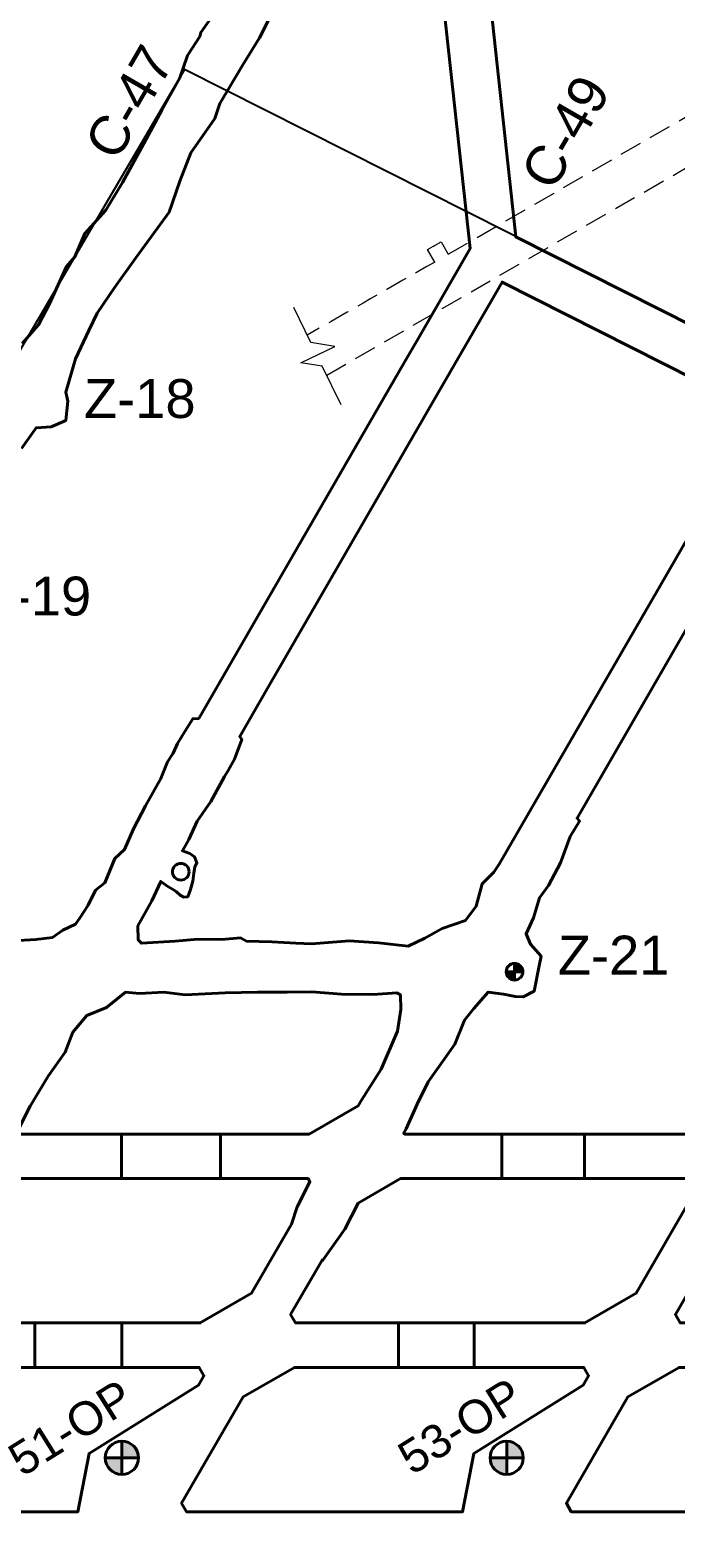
# Model space of a CAD drawing. Header units: millimetres. Extents: x -28 to 1943, y -5245 to 2752.
# Drawn here: x 1633.1 to 1691.2, y 169.7 to 305.2 of the extents above; entities that cross this region are included whole.
import ezdxf
from ezdxf.enums import TextEntityAlignment as Align

# ---------------------------------------------------------------- set-up
doc = ezdxf.new("R2010")
doc.units = ezdxf.units.MM
doc.linetypes.add('CONTINUA', pattern=[0])
doc.linetypes.add('DASHEDX2', pattern=[1.5, 1, -0.5])
doc.layers.add('167', color=10, linetype='Continuous')
doc.styles.add('DG-T1-473 TO 560$0$Standard', font='arial.ttf')

msp = doc.modelspace()

# ---------------------------------------------------------------- hatches: boundary and pattern name
at = {"lineweight": 40}
h = msp.add_hatch(color=256, dxfattribs=at)
h.paths.add_polyline_path([(1677.458, 220.376, 0.4142136), (1676.708, 221.126), (1676.708, 220.376)])
h.paths.add_polyline_path([(1675.958, 220.376, 0.4142136), (1676.708, 219.626), (1676.708, 220.376)])
h = msp.add_hatch(color=256, dxfattribs=at)
h.paths.add_polyline_path([(1677.458, 220.376, 0.4142136), (1676.708, 221.126), (1676.708, 220.376)])
h.paths.add_polyline_path([(1675.958, 220.376, 0.4142136), (1676.708, 219.626), (1676.708, 220.376)])
h = msp.add_hatch(color=256, dxfattribs=at)
h.paths.add_polyline_path([(1677.458, 220.376, 0.4142136), (1676.708, 221.126), (1676.708, 220.376)])
h.paths.add_polyline_path([(1675.958, 220.376, 0.4142136), (1676.708, 219.626), (1676.708, 220.376)])
h = msp.add_hatch(color=256, dxfattribs=at)
h.paths.add_polyline_path([(1642.856, 176.601, 0.4142136), (1641.356, 178.101), (1641.356, 176.601)])
h.paths.add_polyline_path([(1641.356, 176.601), (1639.856, 176.601, 0.4142136), (1641.356, 175.101)])
h = msp.add_hatch(color=256, dxfattribs=at)
h.paths.add_polyline_path([(1642.856, 176.601, 0.4142136), (1641.356, 178.101), (1641.356, 176.601)])
h.paths.add_polyline_path([(1641.356, 176.601), (1639.856, 176.601, 0.4142136), (1641.356, 175.101)])
h = msp.add_hatch(color=256, dxfattribs=at)
h.paths.add_polyline_path([(1642.856, 176.601, 0.4142136), (1641.356, 178.101), (1641.356, 176.601)])
h.paths.add_polyline_path([(1641.356, 176.601), (1639.856, 176.601, 0.4142136), (1641.356, 175.101)])
h = msp.add_hatch(color=256, dxfattribs=at)
h.paths.add_polyline_path([(1677.497, 176.601, 0.4142136), (1675.997, 178.101), (1675.997, 176.601)])
h.paths.add_polyline_path([(1675.997, 176.601), (1674.497, 176.601, 0.4142136), (1675.997, 175.101)])
h = msp.add_hatch(color=256, dxfattribs=at)
h.paths.add_polyline_path([(1677.497, 176.601, 0.4142136), (1675.997, 178.101), (1675.997, 176.601)])
h.paths.add_polyline_path([(1675.997, 176.601), (1674.497, 176.601, 0.4142136), (1675.997, 175.101)])
h = msp.add_hatch(color=256, dxfattribs=at)
h.paths.add_polyline_path([(1677.497, 176.601, 0.4142136), (1675.997, 178.101), (1675.997, 176.601)])
h.paths.add_polyline_path([(1675.997, 176.601), (1674.497, 176.601, 0.4142136), (1675.997, 175.101)])

# ---------------------------------------------------------------- linework, layer by layer
at = {"color": 7, "lineweight": 40}
for p, q in [((1676.708, 219.626), (1676.708, 221.126)), ((1676.708, 219.626), (1676.708, 221.126)), ((1675.958, 220.376), (1677.458, 220.376)), ((1675.958, 220.376), (1677.458, 220.376)), ((1641.356, 175.101), (1641.356, 178.101)), ((1641.356, 175.101), (1641.356, 178.101)), ((1675.997, 175.101), (1675.997, 178.101)), ((1675.997, 175.101), (1675.997, 178.101)), ((1639.856, 176.601), (1642.856, 176.601)), ((1639.856, 176.601), (1642.856, 176.601)), ((1674.497, 176.601), (1677.497, 176.601)), ((1674.497, 176.601), (1677.497, 176.601))]:
    msp.add_line(p, q, dxfattribs=at)
at = {"lineweight": 40, "ltscale": 5}
for p, q in [((1641.322, 205.748), (1650.217, 205.748)), ((1641.322, 205.748), (1650.217, 205.748)), ((1675.563, 205.748), (1683.004, 205.748)), ((1675.563, 205.748), (1683.004, 205.748)), ((1641.322, 201.748), (1650.217, 201.748)), ((1641.322, 201.748), (1650.217, 201.748)), ((1675.563, 201.748), (1683.004, 201.748)), ((1675.563, 201.748), (1683.004, 201.748)), ((1633.507, 188.748), (1641.351, 188.748)), ((1633.507, 188.748), (1641.351, 188.748)), ((1666.251, 188.748), (1673.082, 188.748)), ((1666.251, 188.748), (1673.082, 188.748)), ((1633.507, 184.748), (1641.351, 184.748)), ((1633.507, 184.748), (1641.351, 184.748)), ((1666.251, 184.748), (1673.082, 184.748)), ((1666.251, 184.748), (1673.082, 184.748))]:
    msp.add_line(p, q, dxfattribs=at)
at = {"color": 252, "linetype": 'DASHEDX2', "lineweight": 15, "ltscale": 2}
for points in [[(1733.274, 305.715, -0.0000028), (1749.742, 297.605), (1750.366, 298.769), (1751.6, 298.108), (1750.998, 296.986, -0.0000018), (1761.824, 291.654, -0.1479161), (1769.017, 284.934), (1770.182, 285.547), (1770.834, 284.309), (1769.669, 283.695, -0.2291375), (1769.563, 268.892, -0.0000007), (1767.884, 265.483), (1769.055, 264.906), (1768.437, 263.65), (1767.266, 264.227, -0.0000021), (1761.619, 252.762)], [(1658.036, 277.704, -0.0002186), (1669.522, 284.284), (1668.876, 285.412, 0.002195), (1670.091, 286.108), (1670.737, 284.979), (1695.489, 299.288), (1694.838, 300.413), (1696.049, 301.114), (1696.701, 299.989), (1704.951, 304.765, -0.1424075), (1721.235, 308.781)], [(1659.795, 274.101), (1706.955, 301.303, -0.2506559), (1731.507, 302.127, -0.0000048), (1760.057, 288.065, -0.4142079), (1765.975, 270.659, -0.0000031), (1758.031, 254.529, -0.000003)]]:
    msp.add_lwpolyline(points, format="xyb", dxfattribs=at)
at = {"color": 7, "lineweight": 40}
msp.add_lwpolyline([(1756.263, 250.941), (1754.491, 247.342), (1676.808, 286.565), (1670.937, 340.798), (1636.939, 360.426), (1646.937, 377.742), (1642.44, 380.353), (1632.436, 363.026), (1624.258, 367.748), (1555.148, 367.748), (1553.502, 369.154), (1564.875, 377.417), (1562.524, 380.653), (1550.148, 371.661), (1530.94, 388.003), (1531.16, 388.261), (1530.042, 389.964), (1528.397, 392.325), (1527.243, 394.026)], dxfattribs=at)
msp.add_lwpolyline([(1756.263, 250.941), (1754.491, 247.342), (1676.808, 286.565), (1670.937, 340.798), (1636.939, 360.426), (1646.937, 377.742), (1642.44, 380.353), (1632.436, 363.026), (1624.258, 367.748), (1555.148, 367.748), (1553.502, 369.154), (1564.875, 377.417), (1562.524, 380.653), (1550.148, 371.661), (1530.94, 388.003), (1531.16, 388.261), (1530.042, 389.964), (1528.397, 392.325), (1527.243, 394.026)], dxfattribs=at)
at = {"lineweight": 40}
for points in [[(1669.572, 314.383), (1672.7, 285.491), (1668.163, 277.633), (1666.713, 275.121), (1657.17, 258.592), (1650.85, 247.647), (1648.275, 243.187), (1647.727, 243.161), (1647.02, 242.02), (1646.371, 240.934), (1645.957, 240.059), (1645.467, 239.275), (1644.857, 237.764), (1643.469, 235.315), (1642.394, 233.254), (1641.573, 231.368), (1640.703, 230.571), (1639.815, 228.389), (1638.98, 227.73), (1638.318, 226.379), (1637.542, 225.169), (1637.18, 224.661), (1636.017, 224.117), (1635.094, 223.445), (1633.591, 223.291), (1631.533, 223.154)], [(1669.572, 314.383), (1672.7, 285.491), (1668.163, 277.633), (1666.713, 275.121), (1657.17, 258.592), (1650.85, 247.647), (1648.275, 243.187), (1647.727, 243.161), (1647.02, 242.02), (1646.371, 240.934), (1645.957, 240.059), (1645.467, 239.275), (1644.857, 237.764), (1643.469, 235.315), (1642.394, 233.254), (1641.573, 231.368), (1640.703, 230.571), (1639.815, 228.389), (1638.98, 227.73), (1638.318, 226.379), (1637.542, 225.169), (1637.18, 224.661), (1636.017, 224.117), (1635.094, 223.445), (1633.591, 223.291), (1631.533, 223.154)], [(1632.323, 267.507), (1633.643, 269.357), (1634.992, 269.452), (1636.288, 270.025), (1636.48, 271.759), (1636.292, 272.574), (1637.185, 275.574), (1638.381, 278.104), (1639.128, 279.668), (1640.704, 282.036), (1642.601, 284.671), (1645.604, 288.77), (1646.56, 291.577), (1647.564, 294.123), (1649.715, 297.211), (1650.154, 298.55), (1652.241, 302.033), (1653.741, 304.474), (1654.554, 306.061)], [(1632.323, 267.507), (1633.643, 269.357), (1634.992, 269.452), (1636.288, 270.025), (1636.48, 271.759), (1636.292, 272.574), (1637.185, 275.574), (1638.381, 278.104), (1639.128, 279.668), (1640.704, 282.036), (1642.601, 284.671), (1645.604, 288.77), (1646.56, 291.577), (1647.564, 294.123), (1649.715, 297.211), (1650.154, 298.55), (1652.241, 302.033), (1653.741, 304.474), (1654.554, 306.061)], [(1632.363, 276.948), (1633.85, 278.626), (1634.821, 280.526), (1636.368, 283.892), (1637.101, 284.758), (1638.007, 286.861), (1639.914, 288.943), (1641.418, 291.433), (1643.325, 294.95), (1644.939, 297.946), (1646.558, 300.869), (1647.267, 302.885), (1648.382, 304.581), (1648.449, 304.961), (1649.809, 306.878)], [(1632.363, 276.948), (1633.85, 278.626), (1634.821, 280.526), (1636.368, 283.892), (1637.101, 284.758), (1638.007, 286.861), (1639.914, 288.943), (1641.418, 291.433), (1643.325, 294.95), (1644.939, 297.946), (1646.558, 300.869), (1647.267, 302.885), (1648.382, 304.581), (1648.449, 304.961), (1649.809, 306.878)], [(1698.826, 270.743), (1675.58, 282.48), (1671.627, 275.633), (1670.177, 273.121), (1660.634, 256.592), (1654.315, 245.647), (1651.957, 241.564), (1652.138, 241.298), (1651.497, 239.52), (1650.932, 238.501), (1650.587, 237.956), (1649.345, 235.711), (1648.136, 233.944), (1647.378, 232.29), (1646.803, 231.274), (1647.454, 231.034), (1647.9, 230.724), (1648.111, 230.18), (1647.924, 229.812), (1647.84, 229.258), (1647.743, 228.521), (1647.535, 227.784), (1647.276, 227.122), (1646.918, 227.09), (1646.589, 227.261), (1646.232, 227.61), (1645.897, 227.816), (1645.472, 228.062), (1644.847, 228.503), (1644.057, 226.751), (1642.792, 224.502), (1642.807, 223.248), (1643.102, 222.944), (1646.147, 223.132), (1648.19, 223.308), (1650.348, 223.27), (1652.019, 223.423), (1652.573, 223.141), (1654.854, 223.067), (1657.024, 222.941), (1658.453, 222.872), (1661.812, 223.152), (1664.466, 222.968), (1667.117, 222.681), (1668.621, 223.407), (1670.201, 224.257), (1672.286, 224.986), (1673.25, 226.275), (1673.782, 228.283), (1674.838, 229.328), (1675.33, 230.047), (1690.592, 256.482), (1695.734, 265.388)], [(1698.826, 270.743), (1675.58, 282.48), (1671.627, 275.633), (1670.177, 273.121), (1660.634, 256.592), (1654.315, 245.647), (1651.957, 241.564), (1652.138, 241.298), (1651.497, 239.52), (1650.932, 238.501), (1650.587, 237.956), (1649.345, 235.711), (1648.136, 233.944), (1647.378, 232.29), (1646.803, 231.274), (1647.454, 231.034), (1647.9, 230.724), (1648.111, 230.18), (1647.924, 229.812), (1647.84, 229.258), (1647.743, 228.521), (1647.535, 227.784), (1647.276, 227.122), (1646.918, 227.09), (1646.589, 227.261), (1646.232, 227.61), (1645.897, 227.816), (1645.472, 228.062), (1644.847, 228.503), (1644.057, 226.751), (1642.792, 224.502), (1642.807, 223.248), (1643.102, 222.944), (1646.147, 223.132), (1648.19, 223.308), (1650.348, 223.27), (1652.019, 223.423), (1652.573, 223.141), (1654.854, 223.067), (1657.024, 222.941), (1658.453, 222.872), (1661.812, 223.152), (1664.466, 222.968), (1667.117, 222.681), (1668.621, 223.407), (1670.201, 224.257), (1672.286, 224.986), (1673.25, 226.275), (1673.782, 228.283), (1674.838, 229.328), (1675.33, 230.047), (1690.592, 256.482), (1695.734, 265.388)], [(1709.914, 184.748), (1709.914, 188.748), (1717.687, 188.748), (1722.309, 191.416), (1752.47, 243.657), (1729.224, 255.394), (1691.187, 189.511), (1691.627, 188.748), (1700.812, 188.748), (1700.812, 184.748), (1691.518, 184.748), (1686.896, 182.08), (1681.372, 172.511), (1681.812, 171.748), (1681.812, 171.748), (1707.872, 171.748), (1712.494, 174.416), (1718.018, 183.985), (1717.578, 184.748), (1709.914, 184.748), (1717.578, 184.748), (1718.018, 183.985)], [(1709.914, 184.748), (1709.914, 188.748), (1717.687, 188.748), (1722.309, 191.416), (1752.47, 243.657), (1729.224, 255.394), (1691.187, 189.511), (1691.627, 188.748), (1700.812, 188.748), (1700.812, 184.748), (1691.518, 184.748), (1686.896, 182.08), (1681.372, 172.511), (1681.812, 171.748), (1681.812, 171.748), (1707.872, 171.748), (1712.494, 174.416), (1718.018, 183.985), (1717.578, 184.748), (1709.914, 184.748), (1717.578, 184.748), (1718.018, 183.985)], [(1693.069, 200.772), (1687.668, 191.416), (1683.046, 188.748), (1673.082, 188.748), (1673.082, 184.748), (1682.937, 184.748), (1683.377, 183.985), (1682.898, 183.154), (1673.043, 176.996), (1672.023, 171.748), (1647.171, 171.748), (1646.731, 172.511), (1652.255, 182.08), (1656.877, 184.748), (1666.251, 184.748), (1666.251, 188.748), (1656.986, 188.748), (1656.546, 189.511), (1659.376, 194.413), (1659.452, 194.392), (1661.416, 197.204), (1662.629, 199.544), (1666.446, 201.748), (1675.563, 201.748), (1675.563, 205.748), (1666.801, 205.748), (1666.735, 205.863), (1666.957, 206.218), (1667.927, 208.459), (1668.926, 210.449), (1670.402, 212.521), (1671.329, 213.846), (1672.204, 216.007), (1673.025, 217.074), (1674.341, 218.542), (1675.702, 218.36), (1676.75, 218.159), (1677.476, 218.112), (1678.468, 218.621), (1678.927, 220.896), (1679.102, 221.767), (1678.131, 222.868), (1677.752, 223.78), (1678.418, 225.243), (1678.961, 227.028), (1679.769, 228.154), (1680.832, 230.186), (1681.725, 232.545), (1682.566, 233.936), (1682.343, 234.193), (1694.056, 254.482)], [(1693.069, 200.772), (1687.668, 191.416), (1683.046, 188.748), (1673.082, 188.748), (1673.082, 184.748), (1682.937, 184.748), (1683.377, 183.985), (1682.898, 183.154), (1673.043, 176.996), (1672.023, 171.748), (1647.171, 171.748), (1646.731, 172.511), (1652.255, 182.08), (1656.877, 184.748), (1666.251, 184.748), (1666.251, 188.748), (1656.986, 188.748), (1656.546, 189.511), (1659.376, 194.413), (1659.452, 194.392), (1661.416, 197.204), (1662.629, 199.544), (1666.446, 201.748), (1675.563, 201.748), (1675.563, 205.748), (1666.801, 205.748), (1666.735, 205.863), (1666.957, 206.218), (1667.927, 208.459), (1668.926, 210.449), (1670.402, 212.521), (1671.329, 213.846), (1672.204, 216.007), (1673.025, 217.074), (1674.341, 218.542), (1675.702, 218.36), (1676.75, 218.159), (1677.476, 218.112), (1678.468, 218.621), (1678.927, 220.896), (1679.102, 221.767), (1678.131, 222.868), (1677.752, 223.78), (1678.418, 225.243), (1678.961, 227.028), (1679.769, 228.154), (1680.832, 230.186), (1681.725, 232.545), (1682.566, 233.936), (1682.343, 234.193), (1694.056, 254.482)], [(1631.972, 206.075), (1633.082, 208.262), (1634.709, 210.955), (1636.242, 213.118), (1636.933, 214.935), (1638.207, 216.428), (1639.967, 217.162), (1641.688, 218.527), (1642.935, 218.423), (1645.135, 218.52), (1647.053, 218.292), (1650.64, 218.476), (1653.571, 218.543), (1656.224, 218.548), (1658.448, 218.579), (1661.138, 218.359), (1663.986, 218.329), (1666.098, 218.466), (1666.433, 218.283), (1666.463, 216.973), (1666.177, 215.036), (1664.704, 211.609), (1662.913, 208.803), (1662.621, 208.289), (1658.22, 205.748), (1650.217, 205.748), (1650.217, 201.748), (1658.111, 201.748), (1658.281, 201.452), (1657.142, 199.195), (1656.623, 197.645), (1653.027, 191.416), (1648.405, 188.748), (1641.351, 188.748), (1641.351, 184.748), (1648.296, 184.748), (1648.736, 183.985), (1648.256, 183.154), (1638.402, 176.996), (1637.382, 171.748), (1612.53, 171.748)], [(1631.972, 206.075), (1633.082, 208.262), (1634.709, 210.955), (1636.242, 213.118), (1636.933, 214.935), (1638.207, 216.428), (1639.967, 217.162), (1641.688, 218.527), (1642.935, 218.423), (1645.135, 218.52), (1647.053, 218.292), (1650.64, 218.476), (1653.571, 218.543), (1656.224, 218.548), (1658.448, 218.579), (1661.138, 218.359), (1663.986, 218.329), (1666.098, 218.466), (1666.433, 218.283), (1666.463, 216.973), (1666.177, 215.036), (1664.704, 211.609), (1662.913, 208.803), (1662.621, 208.289), (1658.22, 205.748), (1650.217, 205.748), (1650.217, 201.748), (1658.111, 201.748), (1658.281, 201.452), (1657.142, 199.195), (1656.623, 197.645), (1653.027, 191.416), (1648.405, 188.748), (1641.351, 188.748), (1641.351, 184.748), (1648.296, 184.748), (1648.736, 183.985), (1648.256, 183.154), (1638.402, 176.996), (1637.382, 171.748), (1612.53, 171.748)], [(1632.051, 201.748), (1641.322, 201.748), (1641.322, 205.748), (1632.16, 205.748)], [(1632.051, 201.748), (1641.322, 201.748), (1641.322, 205.748), (1632.16, 205.748)], [(1692.861, 205.748), (1683.004, 205.748), (1683.004, 201.748), (1692.506, 201.748)], [(1692.861, 205.748), (1683.004, 205.748), (1683.004, 201.748), (1692.506, 201.748)], [(1622.236, 184.748), (1633.507, 184.748), (1633.507, 188.748), (1633.507, 184.748)], [(1622.236, 184.748), (1633.507, 184.748), (1633.507, 188.748), (1633.507, 184.748)], [(1633.507, 188.748), (1622.345, 188.748)], [(1633.507, 188.748), (1622.345, 188.748)]]:
    msp.add_lwpolyline(points, dxfattribs=at)
at = {"color": 252, "linetype": 'CONTINUA', "lineweight": 9, "ltscale": 2}
msp.add_lwpolyline([(1661.095, 271.439), (1659.396, 274.92), (1657.454, 275.195), (1660.514, 276.689), (1658.362, 277.037), (1656.819, 280.197)], dxfattribs=at)
at = {"lineweight": 40}
for centre, radius in [((1646.653, 229.378), 0.75), ((1676.708, 220.376), 0.75), ((1676.708, 220.376), 0.75), ((1641.356, 176.601), 1.5), ((1641.356, 176.601), 1.5), ((1675.997, 176.601), 1.5)]:
    msp.add_circle(centre, radius, dxfattribs=at)
at = {"layer": '167'}
msp.add_lwpolyline([(793.984, -747.719), (1288.758, -747.718), (1347.109, -646.658), (1351.609, -644.06), (1383.259, -644.06), (1805.194, 86.748), (1770.861, 87.511), (1838.66, 204.944), (1646.978, 301.627), (1521.565, 87.697), (1424.451, 87.511), (1164.8, -363.75), (913.868, -363.748), (890.119, -410.232), (793.984, -747.719)], close=True, dxfattribs=at)

# ---------------------------------------------------------------- texts
at = {"linetype": 'Continuous', "style": 'DG-T1-473 TO 560$0$Standard'}
for s, p in [('C-47', (1644.657, 303.28)), ('C-49', (1683.929, 300.583))]:
    msp.add_text(s, height=3.5, rotation=60, dxfattribs=at).set_placement(p, align=Align.MIDDLE_RIGHT)
for s, p in [('Z-18', (1642.961, 271.989)), ('Z-19', (1633.557, 254.206)), ('Z-21', (1685.631, 221.873))]:
    msp.add_text(s, height=3.5, dxfattribs=at).set_placement(p, align=Align.MIDDLE_CENTER)
for s, p in [('51-OP', (1632.381, 174.832)), ('53-OP', (1667.468, 174.98))]:
    msp.add_text(s, height=3, rotation=32, dxfattribs=at).set_placement(p)

doc.saveas('drawing.dxf')
